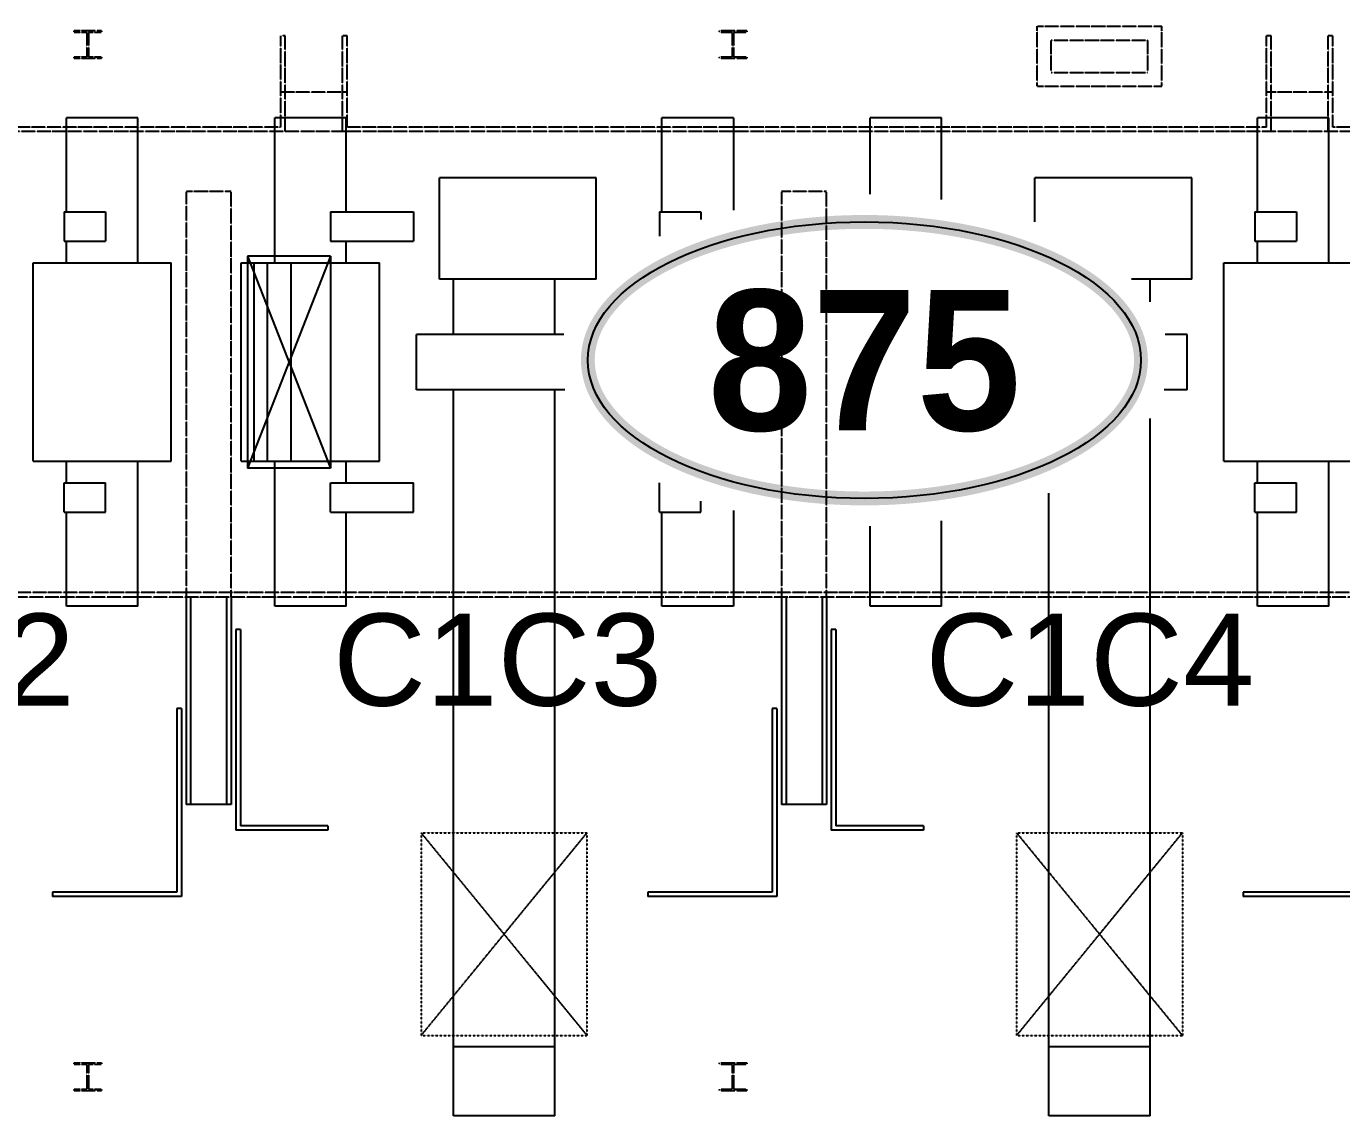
# Model space of a CAD drawing. Header units: millimetres. Extents: x -1732 to 458256, y -4349 to 130988.
# Drawn here: x 30825 to 45095, y 105510 to 117329 of the extents above; entities that cross this region are included whole.
import ezdxf
from ezdxf.enums import TextEntityAlignment as Align

# ---------------------------------------------------------------- set-up
doc = ezdxf.new("R2010")
doc.units = ezdxf.units.MM
doc.header["$LTSCALE"] = 0.01
doc.header["$MEASUREMENT"] = 0
doc.linetypes.add('HIDDEN2', pattern=[4.7625, 3.175, -1.5875])
doc.linetypes.add('PHANTOM2', pattern=[31.75, 15.875, -3.175, 3.175, -3.175, 3.175, -3.175])
for name, color, linetype in [('F-E-EQP', 251, 'CONTINUOUS'), ('F-E-EQP-PH2', 251, 'PHANTOM2'), ('F-E-EQP-TXT-MV2', 251, 'CONTINUOUS'), ('F-N-EQP', 251, 'CONTINUOUS'), ('S-E-ACI', 251, 'PHANTOM2'), ('S-E-BET', 251, 'PHANTOM2'), ('TEX', 5, 'CONTINUOUS')]:
    doc.layers.add(name, color=color, linetype=linetype)
doc.styles.add('CONTOUR', font='BOLD.SHX', dxfattribs={"height": 1600})
doc.styles.add('R15', font='arial.ttf', dxfattribs={"height": 1.5})

msp = doc.modelspace()

# ---------------------------------------------------------------- hatches: boundary and pattern name
at = {"layer": 'F-E-EQP-TXT-MV2', "linetype": 'Continuous'}
h = msp.add_hatch(color=256, dxfattribs=at)
edge = h.paths.add_edge_path(flags=16)
edge.add_spline(control_points=[(36992.0372, 113707.01188), (36992.0372, 113672.56982), (36994.67094, 113638.12673), (37005.23527, 113569.24781), (37013.16713, 113534.81055), (37034.39837, 113466.0043), (37047.69932, 113431.63516), (37079.7343, 113363.10703), (37098.46935, 113328.94881), (37141.3911, 113261.05388), (37165.5781, 113227.31814), (37219.35512, 113160.52015), (37248.94498, 113127.45866), (37313.41061, 113062.2743), (37348.28606, 113030.15188), (37423.14565, 112967.10564), (37463.12947, 112936.18203), (37547.97873, 112875.77844), (37592.84391, 112846.29854), (37687.18812, 112789.00841), (37736.66695, 112761.1982), (37839.9369, 112707.45334), (37893.72787, 112681.51868), (38005.29202, 112631.71078), (38063.06509, 112607.83754), (38182.23881, 112562.3188), (38243.63936, 112540.67331), (38369.69208, 112499.75741), (38434.34416, 112480.487), (38566.50537, 112444.44999), (38634.01442, 112427.68339), (38771.47898, 112396.76429), (38841.43442, 112382.61181), (38983.36758, 112357.01299), (39055.34522, 112345.56665), (39226.16737, 112321.96046), (39325.65919, 112310.93518), (39526.43558, 112294.06173), (39627.71978, 112288.21355), (39830.97349, 112281.76185), (39932.94262, 112281.15833), (40136.45189, 112285.20288), (40237.99167, 112289.85096), (40439.53223, 112304.34509), (40539.53266, 112314.19113), (40736.89986, 112338.96704), (40834.26627, 112353.8969), (41025.29709, 112388.66604), (41118.96114, 112408.50532), (41301.55597, 112452.85867), (41390.4864, 112477.37276), (41562.63066, 112530.78078), (41645.8441, 112559.67474), (41805.63001, 112621.48639), (41882.20204, 112654.40414), (42027.852, 112723.8445), (42096.92935, 112760.36718), (42215.53301, 112829.9133), (42266.37108, 112862.44075), (42362.03274, 112929.31769), (42406.85589, 112963.66707), (42490.17123, 113033.85158), (42528.66285, 113069.68633), (42599.07493, 113142.48277), (42630.99484, 113179.44363), (42688.1168, 113254.12821), (42713.31872, 113291.85051), (42756.96336, 113367.72222), (42775.40701, 113405.86995), (42805.58965, 113482.33316), (42817.33093, 113520.6479), (42834.21126, 113597.30342), (42839.3529, 113635.64572), (42843.10542, 113712.325), (42841.71709, 113750.66535), (42832.39163, 113827.34238), (42824.45273, 113865.68185), (42801.93339, 113942.28903), (42787.35025, 113980.5572), (42751.44995, 114056.83061), (42730.13105, 114094.83454), (42680.73943, 114170.28199), (42652.66632, 114207.72387), (42589.85149, 114281.6932), (42555.11013, 114318.21949), (42479.14692, 114389.99163), (42437.92564, 114425.23687), (42349.27746, 114494.09561), (42301.85107, 114527.70886), (42201.1371, 114592.97899), (42147.8499, 114624.63582), (42035.81467, 114685.69909), (41977.06691, 114715.10555), (41854.55686, 114771.40503), (41790.79478, 114798.29807), (41658.74113, 114849.33777), (41590.44972, 114873.48445), (41449.85558, 114918.82775), (41377.55298, 114940.02438), (41229.48297, 114979.29247), (41153.71569, 114997.36393), (40999.28687, 115030.23477), (40920.62546, 115045.03414), (40760.99883, 115071.24195), (40680.03374, 115082.65038), (40516.40592, 115101.98548), (40433.74332, 115109.91214), (40267.33822, 115122.22097), (40183.59587, 115126.60314), (40015.65634, 115131.78843), (39931.45932, 115132.59155), (39763.23865, 115130.61244), (39679.21515, 115127.83019), (39511.96854, 115118.70226), (39428.74557, 115112.35657), (39263.72158, 115096.15185), (39181.9207, 115086.29282), (39020.35277, 115063.13969), (38940.58586, 115049.84558), (38783.68387, 115019.9286), (38706.54892, 115003.30572), (38555.49084, 114966.86555), (38481.56783, 114947.04825), (38337.49142, 114904.38169), (38267.33815, 114881.53242), (38131.33258, 114832.99278), (38065.48044, 114807.30238), (37938.57757, 114753.30023), (37877.52702, 114724.98844), (37760.69165, 114665.99297), (37704.90707, 114635.30926), (37599.02542, 114571.84994), (37548.92869, 114539.07435), (37454.7934, 114471.74213), (37410.7553, 114437.18564), (37329.04504, 114366.6313), (37291.37344, 114330.63387), (37222.62549, 114257.55837), (37191.54966, 114220.4812), (37136.127, 114145.60894), (37111.7802, 114107.81533), (37069.84364, 114031.83914), (37052.25277, 113993.65817), (37023.7639, 113917.15344), (37012.86349, 113878.83018), (36997.65244, 113802.16672), (36993.33933, 113763.8247), (36992.12146, 113719.32731), (36992.0372, 113713.16959), (36992.0372, 113707.01188)], knot_values=[0, 0, 0, 0, 0.07653791, 0.07653791, 0.1530758201, 0.1530758201, 0.2296137301, 0.2296137301, 0.3061516401, 0.3061516401, 0.3826895501, 0.3826895501, 0.4592274602, 0.4592274602, 0.5357653702, 0.5357653702, 0.6123032802, 0.6123032802, 0.6888411903, 0.6888411903, 0.7653791003, 0.7653791003, 0.8419170103, 0.8419170103, 0.9184549203, 0.9184549203, 0.9949928304, 0.9949928304, 1.0715307404, 1.0715307404, 1.1480686504, 1.1480686504, 1.2246065605, 1.2246065605, 1.3011444705, 1.3011444705, 1.4042708289, 1.4042708289, 1.5073971874, 1.5073971874, 1.6105235458, 1.6105235458, 1.7136499042, 1.7136499042, 1.8167762627, 1.8167762627, 1.9199026211, 1.9199026211, 2.0230289795, 2.0230289795, 2.126155338, 2.126155338, 2.2292816964, 2.2292816964, 2.3324080548, 2.3324080548, 2.4355344133, 2.4355344133, 2.5207336817, 2.5207336817, 2.6059329501, 2.6059329501, 2.6911322186, 2.6911322186, 2.776331487, 2.776331487, 2.8615307555, 2.8615307555, 2.9467300239, 2.9467300239, 3.0319292923, 3.0319292923, 3.1171285608, 3.1171285608, 3.2023278292, 3.2023278292, 3.2875270976, 3.2875270976, 3.3727263661, 3.3727263661, 3.4579256345, 3.4579256345, 3.5431249029, 3.5431249029, 3.6283241714, 3.6283241714, 3.7135234398, 3.7135234398, 3.7987227083, 3.7987227083, 3.8839219767, 3.8839219767, 3.9691212451, 3.9691212451, 4.0543205136, 4.0543205136, 4.139519782, 4.139519782, 4.2247190504, 4.2247190504, 4.3099183189, 4.3099183189, 4.3951175873, 4.3951175873, 4.4803168557, 4.4803168557, 4.5655161242, 4.5655161242, 4.6507153926, 4.6507153926, 4.7359146611, 4.7359146611, 4.8211139295, 4.8211139295, 4.9063131979, 4.9063131979, 4.9915124664, 4.9915124664, 5.0767117348, 5.0767117348, 5.1619110032, 5.1619110032, 5.2471102717, 5.2471102717, 5.3323095401, 5.3323095401, 5.4175088085, 5.4175088085, 5.502708077, 5.502708077, 5.5879073454, 5.5879073454, 5.6731066139, 5.6731066139, 5.7583058823, 5.7583058823, 5.8435051507, 5.8435051507, 5.9287044192, 5.9287044192, 6.0139036876, 6.0139036876, 6.099102956, 6.099102956, 6.1843022245, 6.1843022245, 6.2695014929, 6.2695014929, 6.2831853072, 6.2831853072, 6.2831853072, 6.2831853072], degree=3, periodic=0)
edge = h.paths.add_edge_path()
edge.add_spline(control_points=[(36842.0372, 113707.01188), (36842.0372, 113677.55175), (36843.61648, 113648.09181), (36849.91814, 113589.32432), (36854.64035, 113560.01708), (36867.18371, 113501.69729), (36875.00459, 113472.68491), (36893.67911, 113415.0792), (36904.53248, 113386.48588), (36929.19213, 113329.82185), (36942.9982, 113301.75105), (36981.92476, 113230.82379), (37009.07445, 113188.39828), (37069.97079, 113105.26286), (37103.71735, 113064.55175), (37177.48456, 112985.03972), (37217.50555, 112946.23808), (37317.41165, 112858.5032), (37379.53595, 112810.35324), (37513.4386, 112718.09838), (37585.21788, 112673.99353), (37737.58618, 112590.21766), (37818.17553, 112550.54707), (37987.23123, 112476.0162), (38075.6975, 112441.15638), (38259.48344, 112376.59672), (38354.80279, 112346.89728), (38551.18698, 112292.9682), (38652.2514, 112268.73884), (38858.94513, 112226.00955), (38964.57395, 112207.50982), (39179.15741, 112176.44157), (39288.11153, 112163.8732), (39508.06367, 112144.80638), (39619.06114, 112138.30801), (39841.79173, 112131.45339), (39953.52427, 112131.09716), (40176.40722, 112136.53083), (40287.55705, 112142.32071), (40507.9643, 112159.98234), (40617.22117, 112171.85401), (40832.55663, 112201.54822), (40938.63469, 112219.37061), (41146.36761, 112260.77165), (41248.02198, 112284.35009), (41445.71927, 112337.01012), (41541.76176, 112366.09142), (41727.11811, 112429.4529), (41816.43164, 112463.73269), (41987.29581, 112537.14562), (42068.84633, 112576.27829), (42223.24039, 112659.02283), (42296.08418, 112702.63425), (42432.2096, 112793.9476), (42495.49209, 112841.64942), (42611.71301, 112940.75037), (42664.65293, 112992.1505), (42751.38193, 113089.21678), (42786.89745, 113134.37184), (42849.8642, 113226.678), (42877.31494, 113273.83118), (42918.22251, 113358.41746), (42933.45326, 113395.50727), (42958.78244, 113470.4244), (42968.87989, 113508.25173), (42983.79665, 113584.36862), (42988.61501, 113622.65744), (42992.89429, 113699.37305), (42992.35487, 113737.79854), (42985.9269, 113814.44621), (42980.03884, 113852.66715), (42963.0075, 113928.58807), (42951.86522, 113966.28744), (42924.48108, 114040.90034), (42908.24015, 114077.81398), (42870.84527, 114150.65018), (42849.69186, 114186.57324), (42802.6664, 114257.27173), (42776.7945, 114292.0477), (42720.52402, 114360.32688), (42690.12537, 114393.8305), (42600.44027, 114484.19137), (42536.64965, 114539.61474), (42396.76006, 114645.66569), (42320.65907, 114696.29385), (42171.65814, 114783.77138), (42100.5564, 114821.47676), (41951.45149, 114892.97714), (41873.44829, 114926.77185), (41711.29583, 114990.17296), (41627.14673, 115019.77909), (41453.51967, 115074.54908), (41364.04195, 115099.71272), (41180.6306, 115145.37522), (41086.69727, 115165.87392), (40895.29509, 115202.0214), (40797.82658, 115217.67005), (40600.31249, 115243.97401), (40500.26726, 115254.62924), (40298.58598, 115270.84776), (40196.95028, 115276.41101), (39993.09151, 115282.39379), (39890.8688, 115282.81331), (39686.84577, 115278.50471), (39585.04583, 115273.7766), (39382.87357, 115259.2167), (39282.50161, 115249.38495), (39084.17512, 115224.70879), (38986.22094, 115209.86445), (38793.69371, 115175.29934), (38699.12099, 115155.57867), (38514.28402, 115111.43943), (38424.02007, 115087.02101), (38248.68201, 115033.70294), (38163.60814, 115004.80349), (37999.47718, 114942.77257), (37920.42024, 114909.64137), (37769.08919, 114839.42146), (37696.81507, 114802.33306), (37559.75189, 114724.48995), (37494.96257, 114683.73549), (37373.51051, 114598.8592), (37316.84714, 114554.73736), (37212.24043, 114463.42802), (37164.29612, 114416.23978), (37077.69722, 114319.11107), (37039.04189, 114269.16847), (36979.75198, 114179.26404), (36957.0205, 114139.80968), (36917.48213, 114059.74081), (36900.67619, 114019.12554), (36873.22867, 113937.01672), (36862.58864, 113895.52322), (36847.65978, 113812.02527), (36843.37235, 113770.02215), (36842.12604, 113720.99159), (36842.0372, 113714.00173), (36842.0372, 113707.01188)], knot_values=[0, 0, 0, 0, 0.0535638656, 0.0535638656, 0.1071277312, 0.1071277312, 0.1606915968, 0.1606915968, 0.2142554624, 0.2142554624, 0.2678193281, 0.2678193281, 0.3510755973, 0.3510755973, 0.4343318666, 0.4343318666, 0.5175881359, 0.5175881359, 0.627780904, 0.627780904, 0.737973672, 0.737973672, 0.84816644, 0.84816644, 0.9583592081, 0.9583592081, 1.0685519761, 1.0685519761, 1.1787447442, 1.1787447442, 1.2889375122, 1.2889375122, 1.3991302802, 1.3991302802, 1.5093230483, 1.5093230483, 1.6195158163, 1.6195158163, 1.7297085844, 1.7297085844, 1.8399013524, 1.8399013524, 1.9500941204, 1.9500941204, 2.0602868885, 2.0602868885, 2.1704796565, 2.1704796565, 2.2806724246, 2.2806724246, 2.3908651926, 2.3908651926, 2.5010579606, 2.5010579606, 2.6112507287, 2.6112507287, 2.7214434967, 2.7214434967, 2.8128903506, 2.8128903506, 2.9043372045, 2.9043372045, 2.9741279175, 2.9741279175, 3.0439186305, 3.0439186305, 3.1137093434, 3.1137093434, 3.1835000564, 3.1835000564, 3.2532907694, 3.2532907694, 3.3230814824, 3.3230814824, 3.3928721954, 3.3928721954, 3.4626629084, 3.4626629084, 3.5324536214, 3.5324536214, 3.6022443344, 3.6022443344, 3.7246448493, 3.7246448493, 3.8470453642, 3.8470453642, 3.9478848034, 3.9478848034, 4.0487242427, 4.0487242427, 4.1495636819, 4.1495636819, 4.2504031212, 4.2504031212, 4.3512425604, 4.3512425604, 4.4520819997, 4.4520819997, 4.5529214389, 4.5529214389, 4.6537608782, 4.6537608782, 4.7546003174, 4.7546003174, 4.8554397567, 4.8554397567, 4.9562791959, 4.9562791959, 5.0571186351, 5.0571186351, 5.1579580744, 5.1579580744, 5.2587975136, 5.2587975136, 5.3596369529, 5.3596369529, 5.4604763921, 5.4604763921, 5.5613158314, 5.5613158314, 5.6621552706, 5.6621552706, 5.7629947099, 5.7629947099, 5.8638341491, 5.8638341491, 5.9646735884, 5.9646735884, 6.0411243106, 6.0411243106, 6.1175750329, 6.1175750329, 6.1940257551, 6.1940257551, 6.2704764774, 6.2704764774, 6.2831853072, 6.2831853072, 6.2831853072, 6.2831853072], degree=3, periodic=0)

# ---------------------------------------------------------------- linework, layer by layer
at = {"layer": 'F-E-EQP'}
for p, q in [((32035.28647, 116336.51617), (31260.32332, 116336.51617)), ((31260.32332, 115316.54869), (31260.32332, 116336.51617)), ((32035.28647, 116226.00179), (32035.28647, 116336.51617)), ((32035.28647, 114761.54447), (32035.28647, 116336.51617)), ((34295.24435, 116336.51617), (33520.25378, 116336.51617)), ((33520.25378, 114761.54447), (33520.25378, 116336.51617)), ((34295.24435, 115316.54869), (34295.24435, 116336.51617)), ((38495.12013, 116336.51617), (37720.16613, 116336.51617)), ((37720.16613, 115316.54869), (37720.16613, 116336.51617)), ((38495.12013, 116336.51617), (38495.12013, 115336.30597)), ((40755.07802, 116336.51617), (39980.09659, 116336.51617)), ((39980.09659, 115506.69625), (39980.09659, 116336.51617)), ((40755.07802, 115450.28855), (40755.07802, 116336.51617)), ((44179.99979, 115316.54869), (44179.99979, 116336.51617)), ((44954.96294, 116336.51617), (44179.99979, 116336.51617)), ((44954.96294, 114761.54447), (44954.96294, 116336.51617)), ((35307.68632, 114586.55574), (35307.68632, 115686.53322)), ((37007.62907, 115686.53322), (35307.68632, 115686.53322)), ((37007.62907, 114586.55574), (37007.62907, 115686.53322)), ((41767.51999, 115208.03424), (41767.51999, 115686.53322)), ((43467.47188, 115686.53322), (41767.51999, 115686.53322)), ((43467.47188, 114586.55574), (43467.47188, 115686.53322)), ((31234.46409, 115316.54869), (31684.45862, 115316.54869)), ((31234.46409, 115316.54869), (31234.46409, 114996.53613)), ((31684.45862, 115316.54869), (31684.45862, 114996.53613)), ((34125.11109, 115316.54869), (35025.08186, 115316.54869)), ((34125.11109, 115316.54869), (34125.11109, 114996.53613)), ((35025.08186, 115316.54869), (35025.08186, 114996.53613)), ((37694.3069, 115316.54869), (38144.30143, 115316.54869)), ((37694.3069, 115316.54869), (37694.3069, 115052.15072)), ((38144.30143, 115316.54869), (38144.30143, 115235.07775)), ((44154.14056, 115316.54869), (44604.14423, 115316.54869)), ((44154.14056, 115316.54869), (44154.14056, 114996.53613)), ((44604.14423, 115316.54869), (44604.14423, 114996.53613)), ((31234.46409, 114996.53613), (31684.45862, 114996.53613)), ((31260.32332, 114761.54447), (31260.32332, 114996.53613)), ((34125.11109, 114996.53613), (35025.08186, 114996.53613)), ((34295.24435, 114761.54447), (34295.24435, 114996.53613)), ((44154.14056, 114996.53613), (44604.14423, 114996.53613)), ((44179.99979, 114761.54447), (44179.99979, 114996.53613)), ((30897.8003, 112611.59805), (30897.8003, 114761.54447)), ((30897.8003, 114761.54447), (32397.77291, 114761.54447)), ((32397.77291, 112611.59805), (32397.77291, 114761.54447)), ((33157.73075, 112611.59805), (33157.73075, 114761.54447)), ((33157.73075, 114761.54447), (34657.70337, 114761.54447)), ((33225.14032, 114836.54356), (33225.14032, 112536.59896)), ((33225.14032, 114836.54356), (33225.14032, 112536.59896)), ((34125.11109, 114836.54356), (33225.14032, 112536.59896)), ((33225.14032, 114836.54356), (34125.11109, 112536.59896)), ((34125.11109, 114836.54356), (33225.14032, 114836.54356)), ((33259.6132, 114761.54447), (34111.03847, 114761.54447)), ((33296.08862, 112611.59805), (33296.08862, 114761.54447)), ((33442.04515, 112611.59805), (33442.04515, 114761.54447)), ((33697.49193, 112611.59805), (33697.49193, 114761.54447)), ((34125.11109, 114836.54356), (34125.11109, 112536.59896)), ((34657.70337, 112611.59805), (34657.70337, 114761.54447)), ((43817.48591, 112611.59805), (43817.48591, 114761.54447)), ((43817.48591, 114761.54447), (45317.44939, 114761.54447)), ((37007.62907, 114586.55574), (35307.68632, 114586.55574)), ((35457.6845, 113986.59047), (35457.6845, 114586.55574)), ((36557.66198, 113986.59047), (36557.66198, 114586.55574)), ((43467.47188, 114586.55574), (42815.85039, 114586.55574)), ((43017.50479, 114340.51128), (43017.50479, 114586.55574)), ((35057.68936, 113386.58862), (35057.68936, 113986.59047)), ((36654.56703, 113986.59047), (35057.68936, 113986.59047)), ((43417.49078, 113986.59047), (43179.50717, 113986.59047)), ((43417.49078, 113386.58862), (43417.49078, 113986.59047)), ((36666.46231, 113386.58862), (35057.68936, 113386.58862)), ((35457.6845, 105510.12076), (35457.6845, 113386.58862)), ((36557.66198, 105510.12076), (36557.66198, 113386.58862)), ((43417.49078, 113386.58862), (43167.61165, 113386.58862)), ((43017.50479, 105510.12076), (43017.50479, 113073.51246)), ((30897.8003, 112611.59805), (32397.77291, 112611.59805)), ((31260.32332, 112376.60639), (31260.32332, 112611.59805)), ((32035.28647, 111036.65377), (32035.28647, 112611.59805)), ((33157.73075, 112611.59805), (34657.70337, 112611.59805)), ((33259.6132, 112611.59805), (34135.37066, 112611.59805)), ((33520.25378, 112560.68425), (33520.25378, 112616.60896)), ((33520.25378, 111036.65377), (33520.25378, 112611.59805)), ((34295.24435, 112376.60639), (34295.24435, 112611.59805)), ((43817.48591, 112611.59805), (45317.44939, 112611.59805)), ((44179.99979, 112376.60639), (44179.99979, 112616.60896)), ((44954.96294, 111036.65377), (44954.96294, 112616.60896)), ((34125.11109, 112536.59896), (33225.14032, 112536.59896)), ((31234.46409, 112376.60639), (31684.45862, 112376.60639)), ((31234.46409, 112056.6304), (31234.46409, 112376.60639)), ((31684.45862, 112056.6304), (31684.45862, 112376.60639)), ((34125.11109, 112376.60639), (35025.08186, 112376.60639)), ((34125.11109, 112056.6304), (34125.11109, 112376.60639)), ((35025.08186, 112056.6304), (35025.08186, 112376.60639)), ((37694.3069, 112056.6304), (37694.3069, 112376.60639)), ((44154.14056, 112376.60639), (44604.14423, 112376.60639)), ((44154.14056, 112056.6304), (44154.14056, 112376.60639)), ((44604.14423, 112056.6304), (44604.14423, 112376.60639)), ((38144.30143, 112056.6304), (38144.30143, 112178.94602)), ((41917.51816, 105510.12076), (41917.51816, 112263.19348)), ((31234.46409, 112056.6304), (31684.45862, 112056.6304)), ((31260.32332, 111036.65377), (31260.32332, 112056.6304)), ((34125.11109, 112056.6304), (35025.08186, 112056.6304)), ((34295.24435, 111036.65377), (34295.24435, 112056.6304)), ((37694.3069, 112056.6304), (38144.30143, 112056.6304)), ((37720.16613, 111036.65377), (37720.16613, 112056.6304)), ((38495.12013, 112076.21357), (38495.12013, 111036.65377)), ((44154.14056, 112056.6304), (44604.14423, 112056.6304)), ((44179.99979, 111036.65377), (44179.99979, 112056.6304)), ((39980.09659, 111036.65377), (39980.09659, 111907.32765)), ((40755.07802, 111036.65377), (40755.07802, 111963.73511)), ((34295.24435, 111036.65377), (34295.24435, 111168.32737)), ((32035.28647, 111036.65377), (31260.32332, 111036.65377)), ((32557.74239, 111136.66109), (32557.74239, 108886.66109)), ((32607.74239, 111136.66109), (32607.74239, 108886.66109)), ((32997.74239, 111136.66109), (32997.74239, 108886.66109)), ((33047.74239, 111136.66109), (33047.74239, 108886.66109)), ((34295.24435, 111036.65377), (33520.25378, 111036.65377)), ((38495.12013, 111036.65377), (37720.16613, 111036.65377)), ((39017.57605, 111136.66109), (39017.57605, 108886.66109)), ((39067.57605, 111136.66109), (39067.57605, 108886.66109)), ((39457.57605, 111136.66109), (39457.57605, 108886.66109)), ((39507.57605, 111136.66109), (39507.57605, 108886.66109)), ((40755.07802, 111036.65377), (39980.09659, 111036.65377)), ((44954.96294, 111036.65377), (44179.99979, 111036.65377)), ((33147.74239, 110786.66109), (33097.74239, 110786.66109)), ((33097.74239, 110786.66109), (33097.74239, 108606.66109)), ((33147.74239, 110786.66109), (33147.74239, 108656.66109)), ((39607.57605, 110786.66109), (39557.57605, 110786.66109)), ((39557.57605, 110786.66109), (39557.57605, 108606.66109)), ((39607.57605, 110786.66109), (39607.57605, 108656.66109)), ((32457.74239, 109926.66109), (32457.74239, 107936.66109)), ((32507.74239, 109926.66109), (32457.74239, 109926.66109)), ((32507.74239, 109926.66109), (32507.74239, 107886.66109)), ((38917.57605, 109926.66109), (38917.57605, 107936.66109)), ((38967.57605, 109926.66109), (38917.57605, 109926.66109)), ((38967.57605, 109926.66109), (38967.57605, 107886.66109)), ((33047.74239, 108886.66109), (32557.74239, 108886.66109)), ((39507.57605, 108886.66109), (39017.57605, 108886.66109)), ((34097.74239, 108606.66109), (33097.74239, 108606.66109)), ((34097.74239, 108656.66109), (33147.74239, 108656.66109)), ((34097.74239, 108656.66109), (34097.74239, 108606.66109)), ((40557.57605, 108606.66109), (39557.57605, 108606.66109)), ((40557.57605, 108656.66109), (39607.57605, 108656.66109)), ((40557.57605, 108656.66109), (40557.57605, 108606.66109)), ((31107.74239, 107936.66109), (31107.74239, 107886.66109)), ((32457.74239, 107936.66109), (31107.74239, 107936.66109)), ((32507.74239, 107886.66109), (31107.74239, 107886.66109)), ((37567.57605, 107936.66109), (37567.57605, 107886.66109)), ((38917.57605, 107936.66109), (37567.57605, 107936.66109)), ((38967.57605, 107886.66109), (37567.57605, 107886.66109)), ((44027.41886, 107936.66109), (44027.41886, 107886.66109)), ((45377.41886, 107936.66109), (44027.41886, 107936.66109)), ((45427.41886, 107886.66109), (44027.41886, 107886.66109)), ((36557.66198, 106256.72836), (35457.6845, 106256.72836)), ((43017.49564, 106256.72836), (41917.51816, 106256.72836)), ((36557.66198, 105510.12076), (35457.6845, 105510.12076)), ((43017.50479, 105510.12076), (41917.51816, 105510.12076))]:
    msp.add_line(p, q, dxfattribs=at)
at = {"layer": 'F-E-EQP-PH2'}
for p, q in [((33585.11109, 116236.48142), (33585.11109, 117226.48142)), ((33635.11109, 117226.48142), (33585.11109, 117226.48142)), ((33635.11109, 116186.48142), (33635.11109, 117226.48142)), ((34305.11109, 117226.48142), (34255.11109, 117226.48142)), ((34255.11109, 116186.48142), (34255.11109, 117226.48142)), ((34305.11109, 116236.48142), (34305.11109, 117226.48142)), ((44279.15801, 116236.48142), (44279.15801, 117226.48142)), ((44329.15801, 117226.48142), (44279.15801, 117226.48142)), ((44329.15801, 116186.48142), (44329.15801, 117226.48142)), ((44949.15801, 116186.48142), (44949.15801, 117226.48142)), ((44999.15801, 117226.48142), (44949.15801, 117226.48142)), ((44999.15801, 116236.48142), (44999.15801, 117226.48142)), ((34305.11109, 116616.48142), (33585.11109, 116616.48142)), ((44999.15801, 116616.48142), (44279.15801, 116616.48142)), ((50982.25797, 116186.48142), (28110.84402, 116186.48142)), ((33585.11109, 116236.48142), (28120.85662, 116236.48142)), ((44279.15801, 116236.48142), (34305.11109, 116236.48142)), ((50932.25797, 116236.48142), (44999.15801, 116236.48142)), ((33047.74239, 115535.57115), (32557.74239, 115535.57115)), ((32557.74239, 115535.57115), (32557.74239, 111136.66109)), ((33047.74239, 111136.66109), (33047.74239, 115535.57115)), ((39507.57605, 115535.57115), (39017.57605, 115535.57115)), ((39017.57605, 115535.57115), (39017.57605, 111136.66109)), ((39507.57605, 111136.66109), (39507.57605, 115535.57115)), ((63706.43572, 111186.66109), (25774.88344, 111186.66109)), ((63656.43572, 111136.66109), (25715.34625, 111136.66109))]:
    msp.add_line(p, q, dxfattribs=at)
at = {"layer": 'F-E-EQP-TXT-MV2'}
msp.add_ellipse((39917.0372, 113707.01188), major_axis=(-3000, 0), ratio=0.5, dxfattribs=at)
at = {"layer": 'F-N-EQP', "color": 9, "linetype": 'HIDDEN2'}
for p, q in [((35107.76191, 108579.50553), (36907.58457, 108579.50553)), ((35107.76191, 108579.50553), (36907.58457, 106379.7243)), ((35107.76191, 106379.7243), (36907.58457, 108579.50553)), ((35107.76191, 108579.50553), (35107.76191, 106379.7243)), ((36907.58457, 108579.50553), (36907.58457, 106379.7243)), ((41567.59557, 106379.7243), (43367.41823, 108579.50553)), ((41567.59557, 108579.50553), (43367.41823, 106379.7243)), ((41567.59557, 108579.50553), (43367.41823, 108579.50553)), ((41567.59557, 108579.50553), (41567.59557, 106379.7243)), ((43367.41823, 108579.50553), (43367.41823, 106379.7243)), ((35107.76191, 106379.7243), (36907.58457, 106379.7243)), ((41567.59557, 106379.7243), (43367.41823, 106379.7243))]:
    msp.add_line(p, q, dxfattribs=at)
at = {"layer": 'S-E-ACI'}
for p, q in [((31340.84539, 117282.56356), (31640.81431, 117282.56356)), ((31340.84539, 117282.56356), (31340.84539, 117267.5674)), ((31340.84539, 117267.5674), (31483.34548, 117267.5674)), ((31483.34548, 117267.5674), (31483.34548, 116997.56337)), ((31498.34164, 117267.5674), (31498.34164, 116997.56337)), ((31498.34164, 117267.5674), (31640.81431, 117267.5674)), ((31640.81431, 117282.56356), (31640.81431, 117267.5674)), ((38340.65054, 117282.56356), (38640.65603, 117282.56356)), ((38340.65054, 117282.56356), (38340.65054, 117267.5674)), ((38340.65054, 117267.5674), (38483.17807, 117267.5674)), ((38483.17807, 117267.5674), (38483.17807, 116997.56337)), ((38498.18337, 117267.5674), (38498.18337, 116997.56337)), ((38498.18337, 117267.5674), (38640.65603, 117267.5674)), ((38640.65603, 117282.56356), (38640.65603, 117267.5674)), ((31340.84539, 116997.56337), (31340.84539, 116982.56721)), ((31340.84539, 116997.56337), (31483.34548, 116997.56337)), ((31340.84539, 116982.56721), (31640.81431, 116982.56721)), ((31498.34164, 116997.56337), (31640.81431, 116997.56337)), ((31640.81431, 116997.56337), (31640.81431, 116982.56721)), ((38340.65054, 116997.56337), (38340.65054, 116982.56721)), ((38340.65054, 116997.56337), (38483.17807, 116997.56337)), ((38340.65054, 116982.56721), (38640.65603, 116982.56721)), ((38498.18337, 116997.56337), (38640.65603, 116997.56337)), ((38640.65603, 116997.56337), (38640.65603, 116982.56721)), ((31340.84539, 106082.81862), (31640.81431, 106082.81862)), ((31340.84539, 106082.81862), (31340.84539, 106067.81332)), ((31340.84539, 106067.81332), (31483.34548, 106067.81332)), ((31483.34548, 106067.81332), (31483.34548, 105797.81843)), ((31498.34164, 106067.81332), (31498.34164, 105797.81843)), ((31498.34164, 106067.81332), (31640.81431, 106067.81332)), ((31640.81431, 106082.81862), (31640.81431, 106067.81332)), ((38340.65054, 106082.81862), (38640.65603, 106082.81862)), ((38340.65054, 106082.81862), (38340.65054, 106067.81332)), ((38340.65054, 106067.81332), (38483.17807, 106067.81332)), ((38483.17807, 106067.81332), (38483.17807, 105797.81843)), ((38498.18337, 106067.81332), (38498.18337, 105797.81843)), ((38498.18337, 106067.81332), (38640.65603, 106067.81332)), ((38640.65603, 106082.81862), (38640.65603, 106067.81332)), ((31340.84539, 105797.81843), (31340.84539, 105782.81313)), ((31340.84539, 105797.81843), (31483.34548, 105797.81843)), ((31340.84539, 105782.81313), (31640.81431, 105782.81313)), ((31498.34164, 105797.81843), (31640.81431, 105797.81843)), ((31640.81431, 105797.81843), (31640.81431, 105782.81313)), ((38340.65054, 105797.81843), (38340.65054, 105782.81313)), ((38340.65054, 105797.81843), (38483.17807, 105797.81843)), ((38340.65054, 105782.81313), (38640.65603, 105782.81313)), ((38498.18337, 105797.81843), (38640.65603, 105797.81843)), ((38640.65603, 105797.81843), (38640.65603, 105782.81313))]:
    msp.add_line(p, q, dxfattribs=at)
at = {"layer": 'S-E-BET'}
for p, q in [((41792.53797, 116679.50761), (41792.53797, 117329.49057)), ((41792.53797, 117329.49057), (43142.48498, 117329.49057)), ((43142.48498, 116679.50761), (43142.48498, 117329.49057)), ((41942.53797, 116829.50761), (41942.53797, 117179.49057)), ((41942.53797, 117179.49057), (42992.48498, 117179.49057)), ((42992.48498, 116829.50761), (42992.48498, 117179.49057)), ((41942.53797, 116829.50761), (42992.48498, 116829.50761)), ((41792.53797, 116679.50761), (43142.48498, 116679.50761))]:
    msp.add_line(p, q, dxfattribs=at)

# ---------------------------------------------------------------- texts
at = {"layer": 'F-E-EQP-TXT-MV2', "style": 'CONTOUR'}
msp.add_text('875', height=1524, dxfattribs=at).set_placement((39917.0372, 113707.01188), align=Align.MIDDLE_CENTER)
at = {"layer": 'TEX', "style": 'R15'}
for s, p in [('C1C2', (27781.40225, 109957.74053)), ('C1C3', (34151.96803, 109957.74053)), ('C1C4', (40577.77381, 109957.74053))]:
    msp.add_text(s, height=1000, dxfattribs=at).set_placement(p)

doc.saveas('drawing.dxf')
